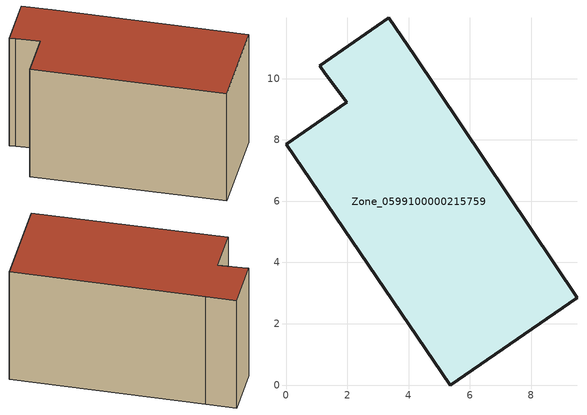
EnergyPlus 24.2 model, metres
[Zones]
Zone_0599100000215759
 floor ground (C_G): 1.99,9.23 1.28,10.16 1.1,10.42 3.35,11.98 4.2,10.75 9.5,2.84 5.36,0 0,7.86 z0
 wall outside (C_F): 5.36,0 9.5,2.84 4.2,10.75 3.35,11.98 1.1,10.42 1.28,10.16 1.99,9.23 0,7.86 5.36,0 z0:6.16
 roof outside (C_R): 1.28,10.16 1.99,9.23 0,7.86 5.36,0 9.5,2.84 4.2,10.75 3.35,11.98 1.1,10.42 z6.16
[BUILDING]
Pand.0599100000215759: North Axis=0; Terrain=City; Loads Convergence Tolerance Value=0.04; Temperature Convergence Tolerance Value=0.4; Solar Distribution=FullExterior; Maximum Number of Warmup Days=25; Minimum Number of Warmup Days=1
[Site:Location]
Rotterdam.The.Hague.AP_ZH_NLD Design_Conditions: Latitude=51.96; Longitude=4.45; Time Zone=1; Elevation=-4.5
[SITE:GROUNDTEMPERATURE:BUILDINGSURFACE]
18, 18, 18, 18, 18, 18, 18, 18, 18, 18, 18, 18
[MATERIAL] Thermal Absorptance=0.9; Solar Absorptance=0.7; Visible Absorptance=0.7
Name | Roughness | Thickness | Conductivity | Density | Specific Heat
G.TI.1992-2005 | MediumSmooth | 0.15 | 0.06 | 540 | 1210
F.TI.1992-2005 | Rough | 0.3 | 0.12 | 1920 | 840
R.TI.1992-2005 | MediumRough | 0.2 | 0.08 | 1500 | 1000
[CONSTRUCTION]
C_G: G.TI.1992-2005
C_F: F.TI.1992-2005
C_R: R.TI.1992-2005
[ZONE]
Zone_0599100000215759: Type=1; Multiplier=1; Ceiling Height=Autocalculate; Volume=Autocalculate; Floor Area=autocalculate; Part of Total Floor Area=Yes
[ZONEINFILTRATION:DESIGNFLOWRATE]
Infil_Zone_0599100000215759: Zone or ZoneList or Space or SpaceList=Zone_0599100000215759; Schedule=AlwaysOn; Design Flow Rate Calculation Method=Flow/Area; Flow Rate per Floor Area=0.0015; Constant Term Coefficient=1; Temperature Term Coefficient=0; Velocity Term Coefficient=0; Velocity Squared Term Coefficient=0
[HVACTEMPLATE:ZONE:IDEALLOADSAIRSYSTEM]
Zone_0599100000215759: Maximum Heating Supply Air Temperature=50; Minimum Cooling Supply Air Temperature=13; Maximum Heating Supply Air Humidity Ratio=0.0156; Minimum Cooling Supply Air Humidity Ratio=0.0077; Heating Limit=NoLimit; Cooling Limit=NoLimit; Dehumidification Control Type=ConstantSensibleHeatRatio; Cooling Sensible Heat Ratio=0.7; Dehumidification Setpoint=60; Humidification Control Type=None; Humidification Setpoint=30; Outdoor Air Method=None; Outdoor Air Flow Rate per Person=0.00944; Outdoor Air Flow Rate per Zone Floor Area=0; Outdoor Air Flow Rate per Zone=0; Demand Controlled Ventilation Type=None; Outdoor Air Economizer Type=NoEconomizer; Heat Recovery Type=None; Sensible Heat Recovery Effectiveness=0.7; Latent Heat Recovery Effectiveness=0.65
[ZONECONTROL:THERMOSTAT]
ThermostatControl_Zone_0599100000215759: Zone or ZoneList=Zone_0599100000215759; Control Type Schedule=DualSetpointControlType; Control 1=Thermostat_Zone_0599100000215759; Temperature Difference Between Cutout And Setpoint=0
[THERMOSTATSETPOINT:DUALSETPOINT]
Thermostat_Zone_0599100000215759: Heating Setpoint Temperature Schedule=HeatingSetpoint_Zone_0599100000215759; Cooling Setpoint Temperature Schedule=CoolingSetpoint_Zone_0599100000215759
[SCHEDULE:COMPACT]
HeatingSetpoint_Zone_0599100000215759: Through: 12/31, For: AllDays, Until: 24:00, 21
CoolingSetpoint_Zone_0599100000215759: Through: 12/31, For: AllDays, Until: 24:00, 24
DualSetpointControlType: Through: 12/31, For: AllDays, Until: 24:00, 4
AlwaysOn: Through: 12/31, For: AllDays, Until: 24:00, 1
